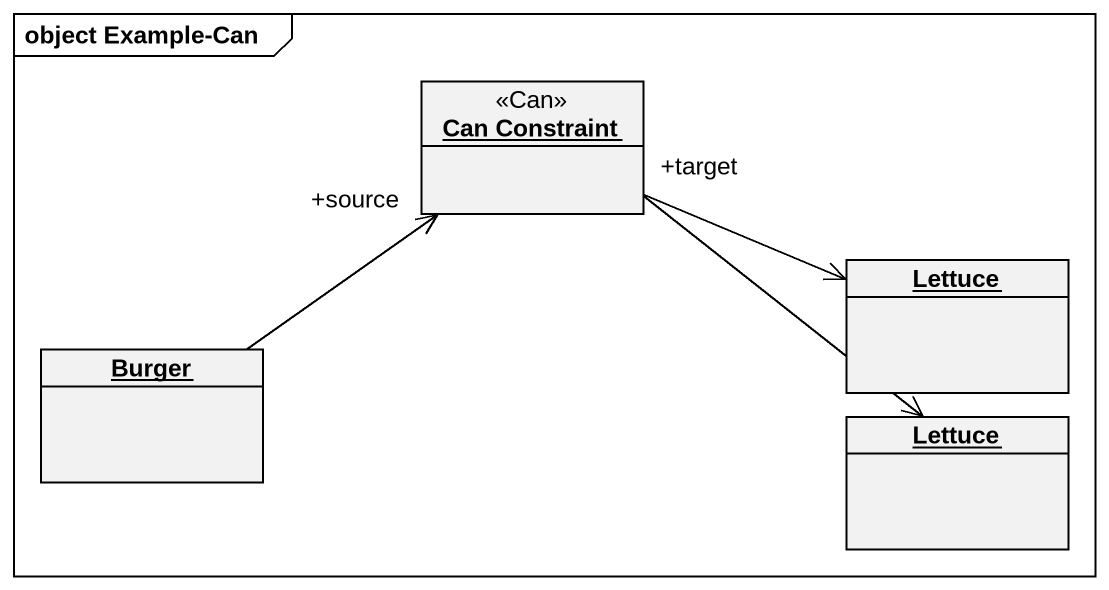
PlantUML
@startuml
mainframe object Example-Can
hide circle
hide empty members
object "Can Constraint" as Can_Constraint <<Can>>
object Lettuce
object Burger
object "Lettuce" as Lettuce_2
Can_Constraint "+target" -right-> Lettuce
Can_Constraint --> Lettuce_2
Burger -up-> "+source" Can_Constraint
@enduml
